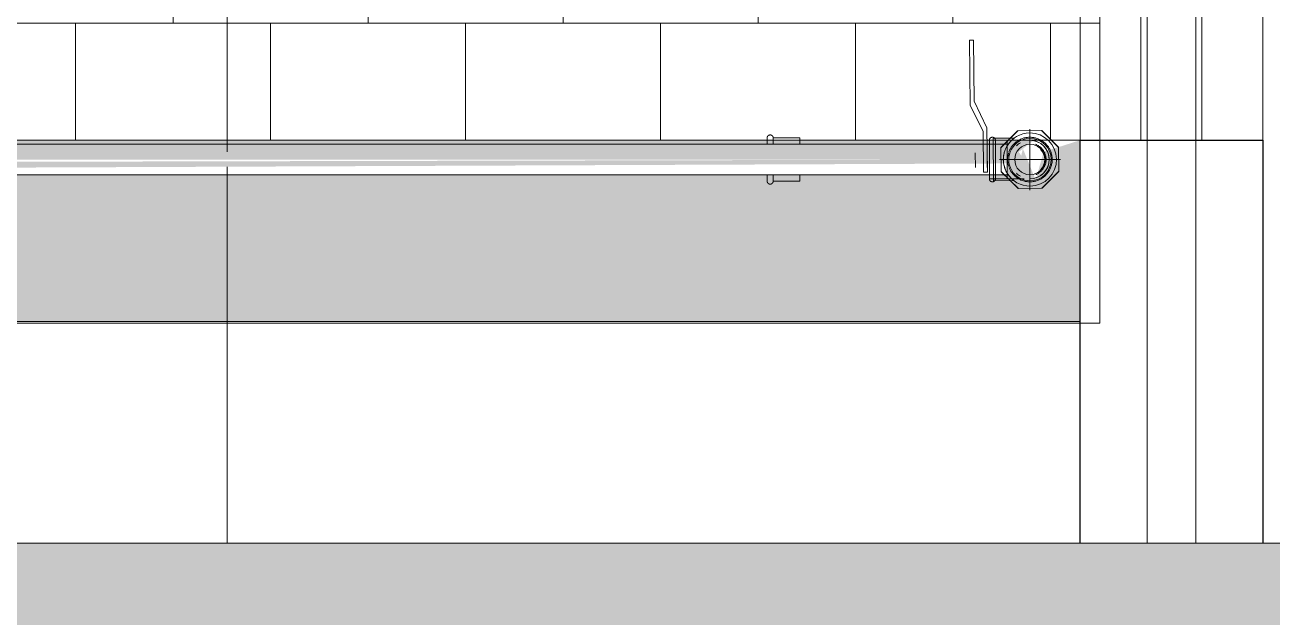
# Model space of a CAD drawing. Header units: metres. Extents: x 149 to 429, y -3 to 162.
# Drawn here: x 365.078 to 366.102, y 99.833 to 100.319 of the extents above; entities that cross this region are included whole.
import ezdxf

# ---------------------------------------------------------------- set-up
doc = ezdxf.new("R2010")
doc.units = ezdxf.units.M
doc.linetypes.add('IMPORT-Dashed _3_', pattern=[0.75, 0.5, -0.25])
doc.layers.add('1053_ARQ_BASE_MATADOURO_dwg', color=7, linetype='Continuous', lineweight=5, true_color=0x767676)
for name, color, linetype, lineweight in [('A-DETL', 7, 'Continuous', 5), ('A-DETL-GENF', 7, 'Continuous', 5), ('A-ESQ-PORTAS', 7, 'Continuous', 20), ('A-PAREDE', 7, 'Continuous', 30), ('A-VISTA01', 7, 'Continuous', 20), ('A-VISTA03', 7, 'Continuous', 9), ('A-WALL', 7, 'Continuous', 9), ('A_lay', 7, 'Continuous', 5), ('A_PROJEÇÃO', 7, 'IMPORT-Dashed _3_', 5), ('P-PIPE', 7, 'Continuous', 5), ('P-PIPE-CNTR', 7, 'Continuous', 5)]:
    doc.layers.add(name, color=color, linetype=linetype, lineweight=lineweight)

# ---------------------------------------------------------------- blocks, each defined once
blk = doc.blocks.new('AÇO_Tampão Com Rebordo - AÇO_Tampão Com Rebordo-V109-TÉRREO 1_20 - Dependente 2')
at = {"layer": 'P-PIPE'}
for p, q in [((0, 0.0177), (0.0218, 0.0177)), ((0, 0.0125), (0, 0.0177)), ((0, 0.0125), (0, 0.0177)), ((0.0218, 0.0177), (0.0218, 0.0125)), ((0.0218, 0.0177), (0.0218, 0.0125)), ((0, -0.0177), (0, -0.0125)), ((0, -0.0177), (0, -0.0125)), ((0.0218, -0.0177), (0, -0.0177)), ((0.0218, -0.0125), (0.0218, -0.0177)), ((0.0218, -0.0125), (0.0218, -0.0177))]:
    blk.add_line(p, q, dxfattribs=at)
at = {"layer": 'P-PIPE', "flags": 128}
for points in [[(0.0268, 0.0177), (0.0268, 0.0178), (0.0268, 0.0179), (0.0268, 0.018), (0.0268, 0.0181), (0.0268, 0.0182), (0.0267, 0.0183), (0.0267, 0.0184), (0.0267, 0.0185), (0.0266, 0.0186), (0.0266, 0.0187), (0.0266, 0.0188), (0.0265, 0.0189), (0.0265, 0.0189), (0.0264, 0.019), (0.0264, 0.0191), (0.0263, 0.0192), (0.0262, 0.0193), (0.0262, 0.0193), (0.0261, 0.0194), (0.026, 0.0195), (0.026, 0.0196), (0.0259, 0.0196), (0.0258, 0.0197), (0.0257, 0.0197), (0.0257, 0.0198), (0.0256, 0.0199), (0.0255, 0.0199), (0.0254, 0.02), (0.0253, 0.02), (0.0252, 0.02), (0.0251, 0.0201), (0.025, 0.0201), (0.0249, 0.0201), (0.0248, 0.0201), (0.0247, 0.0202), (0.0246, 0.0202), (0.0245, 0.0202), (0.0244, 0.0202), (0.0243, 0.0202), (0.0242, 0.0202), (0.0241, 0.0202), (0.024, 0.0202), (0.0239, 0.0202), (0.0238, 0.0202), (0.0237, 0.0201), (0.0236, 0.0201), (0.0235, 0.0201), (0.0234, 0.02), (0.0234, 0.02), (0.0233, 0.02), (0.0232, 0.0199), (0.0231, 0.0199), (0.023, 0.0198), (0.0229, 0.0198), (0.0228, 0.0197), (0.0227, 0.0197), (0.0227, 0.0196), (0.0226, 0.0195), (0.0225, 0.0195), (0.0225, 0.0194), (0.0224, 0.0193), (0.0223, 0.0192), (0.0223, 0.0192), (0.0222, 0.0191), (0.0222, 0.019), (0.0221, 0.0189), (0.0221, 0.0188), (0.022, 0.0187), (0.022, 0.0186), (0.0219, 0.0185), (0.0219, 0.0184), (0.0219, 0.0183), (0.0219, 0.0182), (0.0218, 0.0182), (0.0218, 0.0181), (0.0218, 0.018), (0.0218, 0.0179), (0.0218, 0.0178), (0.0218, 0.0177)], [(0.0218, 0.0126), (0.0218, 0.0131), (0.0218, 0.0135), (0.0218, 0.014), (0.0218, 0.0144), (0.0218, 0.0148), (0.0218, 0.0152), (0.0218, 0.0155), (0.0218, 0.0158), (0.0218, 0.0162), (0.0218, 0.0164), (0.0218, 0.0167), (0.0218, 0.0169), (0.0218, 0.0171), (0.0218, 0.0173), (0.0218, 0.0174), (0.0218, 0.0175), (0.0218, 0.0176), (0.0218, 0.0177), (0.0218, 0.0177)], [(0.0218, 0.0177), (0.0218, 0.0176), (0.0218, 0.0176), (0.0218, 0.0175), (0.0218, 0.0173), (0.0218, 0.0172), (0.0218, 0.017), (0.0218, 0.0168), (0.0218, 0.0166), (0.0218, 0.0163), (0.0218, 0.016), (0.0218, 0.0157), (0.0218, 0.0154), (0.0218, 0.015), (0.0218, 0.0146), (0.0218, 0.0142), (0.0218, 0.0138), (0.0218, 0.0133), (0.0218, 0.0128), (0.0218, 0.0123)], [(0.0268, 0.0177), (0.0268, 0.0176), (0.0268, 0.0176), (0.0268, 0.0175), (0.0268, 0.0173), (0.0268, 0.0172), (0.0268, 0.017), (0.0268, 0.0168), (0.0268, 0.0166), (0.0268, 0.0163), (0.0268, 0.016), (0.0268, 0.0157), (0.0268, 0.0154), (0.0268, 0.015), (0.0268, 0.0146), (0.0268, 0.0142), (0.0268, 0.0138), (0.0268, 0.0133), (0.0268, 0.0128), (0.0268, 0.0123)], [(0.0268, 0.0126), (0.0268, 0.0131), (0.0268, 0.0135), (0.0268, 0.014), (0.0268, 0.0144), (0.0268, 0.0148), (0.0268, 0.0152), (0.0268, 0.0155), (0.0268, 0.0158), (0.0268, 0.0162), (0.0268, 0.0164), (0.0268, 0.0167), (0.0268, 0.0169), (0.0268, 0.0171), (0.0268, 0.0173), (0.0268, 0.0174), (0.0268, 0.0175), (0.0268, 0.0176), (0.0268, 0.0177), (0.0268, 0.0177)], [(0.0218, -0.0177), (0.0218, -0.0176), (0.0218, -0.0176), (0.0218, -0.0175), (0.0218, -0.0173), (0.0218, -0.0172), (0.0218, -0.017), (0.0218, -0.0168), (0.0218, -0.0166), (0.0218, -0.0163), (0.0218, -0.016), (0.0218, -0.0157), (0.0218, -0.0154), (0.0218, -0.015), (0.0218, -0.0146), (0.0218, -0.0142), (0.0218, -0.0138), (0.0218, -0.0133), (0.0218, -0.0128), (0.0218, -0.0123)], [(0.0218, -0.0126), (0.0218, -0.0131), (0.0218, -0.0135), (0.0218, -0.014), (0.0218, -0.0144), (0.0218, -0.0148), (0.0218, -0.0152), (0.0218, -0.0155), (0.0218, -0.0158), (0.0218, -0.0162), (0.0218, -0.0164), (0.0218, -0.0167), (0.0218, -0.0169), (0.0218, -0.0171), (0.0218, -0.0173), (0.0218, -0.0174), (0.0218, -0.0175), (0.0218, -0.0176), (0.0218, -0.0177), (0.0218, -0.0177)], [(0.0218, -0.0177), (0.0218, -0.0178), (0.0218, -0.0179), (0.0218, -0.018), (0.0218, -0.0181), (0.0218, -0.0182), (0.0219, -0.0183), (0.0219, -0.0184), (0.0219, -0.0185), (0.022, -0.0186), (0.022, -0.0187), (0.022, -0.0188), (0.0221, -0.0189), (0.0221, -0.0189), (0.0222, -0.019), (0.0222, -0.0191), (0.0223, -0.0192), (0.0224, -0.0193), (0.0224, -0.0193), (0.0225, -0.0194), (0.0226, -0.0195), (0.0226, -0.0196), (0.0227, -0.0196), (0.0228, -0.0197), (0.0229, -0.0197), (0.0229, -0.0198), (0.023, -0.0199), (0.0231, -0.0199), (0.0232, -0.02), (0.0233, -0.02), (0.0234, -0.02), (0.0235, -0.0201), (0.0236, -0.0201), (0.0237, -0.0201), (0.0238, -0.0201), (0.0239, -0.0202), (0.024, -0.0202), (0.0241, -0.0202), (0.0242, -0.0202), (0.0243, -0.0202), (0.0244, -0.0202), (0.0245, -0.0202), (0.0246, -0.0202), (0.0247, -0.0202), (0.0248, -0.0202), (0.0249, -0.0201), (0.025, -0.0201), (0.0251, -0.0201), (0.0252, -0.02), (0.0252, -0.02), (0.0253, -0.02), (0.0254, -0.0199), (0.0255, -0.0199), (0.0256, -0.0198), (0.0257, -0.0198), (0.0258, -0.0197), (0.0259, -0.0197), (0.0259, -0.0196), (0.026, -0.0195), (0.0261, -0.0195), (0.0261, -0.0194), (0.0262, -0.0193), (0.0263, -0.0192), (0.0263, -0.0192), (0.0264, -0.0191), (0.0264, -0.019), (0.0265, -0.0189), (0.0265, -0.0188), (0.0266, -0.0187), (0.0266, -0.0186), (0.0267, -0.0185), (0.0267, -0.0184), (0.0267, -0.0183), (0.0267, -0.0182), (0.0268, -0.0182), (0.0268, -0.0181), (0.0268, -0.018), (0.0268, -0.0179), (0.0268, -0.0178), (0.0268, -0.0177)], [(0.0268, -0.0177), (0.0268, -0.0176), (0.0268, -0.0176), (0.0268, -0.0175), (0.0268, -0.0173), (0.0268, -0.0172), (0.0268, -0.017), (0.0268, -0.0168), (0.0268, -0.0166), (0.0268, -0.0163), (0.0268, -0.016), (0.0268, -0.0157), (0.0268, -0.0154), (0.0268, -0.015), (0.0268, -0.0146), (0.0268, -0.0142), (0.0268, -0.0138), (0.0268, -0.0133), (0.0268, -0.0128), (0.0268, -0.0123)], [(0.0268, -0.0126), (0.0268, -0.0131), (0.0268, -0.0135), (0.0268, -0.014), (0.0268, -0.0144), (0.0268, -0.0148), (0.0268, -0.0152), (0.0268, -0.0155), (0.0268, -0.0158), (0.0268, -0.0162), (0.0268, -0.0164), (0.0268, -0.0167), (0.0268, -0.0169), (0.0268, -0.0171), (0.0268, -0.0173), (0.0268, -0.0174), (0.0268, -0.0175), (0.0268, -0.0176), (0.0268, -0.0177), (0.0268, -0.0177)]]:
    blk.add_lwpolyline(points, dxfattribs=at)
blk = doc.blocks.new('AÇO_Cotovelo 90 45 - AÇO_Cotovelo 90 45-V113-TÉRREO 1_20 - Dependente 2')
at = {"layer": 'P-PIPE'}
for p, q in [((159.4795, 100.2242), (159.465, 100.2242)), ((159.465, 100.2242), (159.465, 100.2084)), ((159.4795, 100.2084), (159.4795, 100.2242)), ((159.4795, 100.2242), (159.4795, 100.2084)), ((159.465, 100.2084), (159.465, 100.1926)), ((159.4795, 100.1926), (159.4795, 100.2084)), ((159.4795, 100.2084), (159.4795, 100.1926)), ((159.465, 100.1926), (159.4795, 100.1926))]:
    blk.add_line(p, q, dxfattribs=at)
at = {"layer": 'P-PIPE', "flags": 128}
for points in [[(159.465, 100.2242), (159.465, 100.2243), (159.465, 100.2244), (159.465, 100.2245), (159.465, 100.2246), (159.465, 100.2247), (159.465, 100.2248), (159.465, 100.2249), (159.4651, 100.225), (159.4651, 100.2251), (159.4651, 100.2252), (159.4652, 100.2253), (159.4652, 100.2254), (159.4653, 100.2255), (159.4653, 100.2255), (159.4654, 100.2256), (159.4654, 100.2257), (159.4655, 100.2258), (159.4656, 100.2259), (159.4656, 100.2259), (159.4657, 100.226), (159.4658, 100.2261), (159.4659, 100.2261), (159.4659, 100.2262), (159.466, 100.2263), (159.4661, 100.2263), (159.4662, 100.2264), (159.4663, 100.2264), (159.4664, 100.2265), (159.4665, 100.2265), (159.4665, 100.2266), (159.4666, 100.2266), (159.4667, 100.2266), (159.4668, 100.2266), (159.4669, 100.2267), (159.467, 100.2267), (159.4671, 100.2267), (159.4672, 100.2267), (159.4673, 100.2267), (159.4674, 100.2267), (159.4675, 100.2267)], [(159.465, 100.2206), (159.465, 100.221), (159.465, 100.2214), (159.465, 100.2217), (159.465, 100.222), (159.465, 100.2224), (159.465, 100.2226), (159.465, 100.2229), (159.465, 100.2231), (159.465, 100.2234), (159.465, 100.2236), (159.465, 100.2237), (159.465, 100.2239), (159.465, 100.224), (159.465, 100.2241), (159.465, 100.2242), (159.465, 100.2242)], [(159.465, 100.2242), (159.465, 100.2242), (159.465, 100.2241), (159.465, 100.224), (159.465, 100.2239), (159.465, 100.2238), (159.465, 100.2236), (159.465, 100.2234), (159.465, 100.2232), (159.465, 100.223), (159.465, 100.2227), (159.465, 100.2224), (159.465, 100.2221), (159.465, 100.2218), (159.465, 100.2215), (159.465, 100.2211), (159.465, 100.2207), (159.465, 100.2203), (159.465, 100.2199), (159.465, 100.2194), (159.465, 100.219), (159.465, 100.2185), (159.465, 100.218), (159.465, 100.2175), (159.465, 100.217), (159.465, 100.2164), (159.465, 100.2159), (159.465, 100.2153), (159.465, 100.2147), (159.465, 100.2141), (159.465, 100.2136), (159.465, 100.213), (159.465, 100.2123), (159.465, 100.2117), (159.465, 100.2111), (159.465, 100.2105), (159.465, 100.2099), (159.465, 100.2092), (159.465, 100.2086), (159.465, 100.2084)], [(159.4675, 100.2267), (159.4676, 100.2267), (159.4676, 100.2267), (159.4677, 100.2267), (159.4678, 100.2267), (159.4679, 100.2267), (159.468, 100.2267), (159.4681, 100.2266), (159.4682, 100.2266), (159.4683, 100.2266), (159.4684, 100.2265), (159.4685, 100.2265), (159.4686, 100.2264), (159.4687, 100.2264), (159.4688, 100.2263), (159.4689, 100.2263), (159.4689, 100.2262), (159.469, 100.2262), (159.4691, 100.2261), (159.4692, 100.226), (159.4692, 100.226), (159.4693, 100.2259), (159.4694, 100.2258), (159.4694, 100.2257), (159.4695, 100.2257), (159.4696, 100.2256), (159.4696, 100.2255), (159.4697, 100.2254), (159.4697, 100.2253), (159.4697, 100.2252), (159.4698, 100.2251), (159.4698, 100.225), (159.4698, 100.2249), (159.4699, 100.2248), (159.4699, 100.2247), (159.4699, 100.2246), (159.4699, 100.2245), (159.4699, 100.2244), (159.4699, 100.2243), (159.47, 100.2242), (159.47, 100.2242)], [(159.47, 100.2084), (159.47, 100.2091), (159.47, 100.2097), (159.47, 100.2103), (159.47, 100.2109), (159.47, 100.2116), (159.47, 100.2122), (159.47, 100.2128), (159.47, 100.2134), (159.47, 100.214), (159.47, 100.2146), (159.47, 100.2152), (159.47, 100.2157), (159.47, 100.2163), (159.47, 100.2168), (159.47, 100.2173), (159.47, 100.2179), (159.47, 100.2184), (159.47, 100.2188), (159.47, 100.2193), (159.47, 100.2198), (159.47, 100.2202), (159.47, 100.2206), (159.47, 100.221), (159.47, 100.2214), (159.47, 100.2217), (159.47, 100.222), (159.47, 100.2224), (159.47, 100.2226), (159.47, 100.2229), (159.47, 100.2231), (159.47, 100.2234), (159.47, 100.2236), (159.47, 100.2237), (159.47, 100.2239), (159.47, 100.224), (159.47, 100.2241), (159.47, 100.2242), (159.47, 100.2242)], [(159.47, 100.2242), (159.47, 100.2242), (159.47, 100.2241), (159.47, 100.224), (159.47, 100.2239), (159.47, 100.2238), (159.47, 100.2236), (159.47, 100.2234), (159.47, 100.2232), (159.47, 100.223), (159.47, 100.2227), (159.47, 100.2224), (159.47, 100.2221), (159.47, 100.2218), (159.47, 100.2215), (159.47, 100.2211), (159.47, 100.2207)], [(159.4795, 100.2242), (159.4802, 100.2242), (159.481, 100.2242), (159.4817, 100.2242), (159.4824, 100.2242), (159.4832, 100.2242), (159.4839, 100.2242), (159.4846, 100.2242), (159.4854, 100.2242), (159.4861, 100.2242), (159.4868, 100.2242), (159.4875, 100.2242), (159.4881, 100.2242), (159.4888, 100.2242), (159.4894, 100.2242), (159.4901, 100.2242), (159.4907, 100.2242), (159.4913, 100.2242), (159.4918, 100.2242), (159.4924, 100.2242), (159.4929, 100.2242), (159.4934, 100.2242)], [(159.5166, 100.2084), (159.5165, 100.2092), (159.5165, 100.2099), (159.5164, 100.2106), (159.5163, 100.2113), (159.5162, 100.2121), (159.516, 100.2128), (159.5158, 100.2135), (159.5156, 100.2142), (159.5154, 100.2149), (159.5151, 100.2155), (159.5148, 100.2162), (159.5145, 100.2169), (159.5141, 100.2175), (159.5138, 100.2181), (159.5134, 100.2188), (159.5129, 100.2194), (159.5125, 100.2199), (159.512, 100.2205), (159.5115, 100.221), (159.511, 100.2215), (159.5105, 100.222), (159.5099, 100.2225), (159.5093, 100.223), (159.5087, 100.2234), (159.5081, 100.2238), (159.5075, 100.2242), (159.5069, 100.2246), (159.5062, 100.2249), (159.5056, 100.2252), (159.5049, 100.2255), (159.5042, 100.2257), (159.5035, 100.226), (159.5028, 100.2261), (159.5021, 100.2263), (159.5014, 100.2265), (159.5006, 100.2266), (159.4999, 100.2266), (159.4992, 100.2267), (159.4984, 100.2267), (159.4977, 100.2267), (159.497, 100.2267), (159.4963, 100.2266), (159.4955, 100.2265), (159.4948, 100.2264), (159.4941, 100.2262), (159.4934, 100.2261), (159.4927, 100.2259), (159.492, 100.2256), (159.4913, 100.2254), (159.4906, 100.2251), (159.49, 100.2247), (159.4893, 100.2244), (159.4887, 100.224), (159.4881, 100.2236), (159.4875, 100.2232), (159.4869, 100.2228), (159.4863, 100.2223), (159.4858, 100.2218), (159.4853, 100.2213), (159.4848, 100.2208), (159.4843, 100.2202), (159.4838, 100.2197), (159.4834, 100.2191), (159.483, 100.2185), (159.4826, 100.2179), (159.4822, 100.2172), (159.4819, 100.2166), (159.4816, 100.2159), (159.4813, 100.2152), (159.481, 100.2146)], [(159.5028, 100.2209), (159.5033, 100.2207), (159.5038, 100.2205), (159.5043, 100.2203), (159.5047, 100.22), (159.5052, 100.2198), (159.5056, 100.2195), (159.5061, 100.2192), (159.5065, 100.2189), (159.5069, 100.2185), (159.5073, 100.2182), (159.5077, 100.2178), (159.5081, 100.2174), (159.5084, 100.217), (159.5087, 100.2166), (159.5091, 100.2162), (159.5094, 100.2157), (159.5096, 100.2153), (159.5099, 100.2148), (159.5102, 100.2143), (159.5104, 100.2139), (159.5106, 100.2134), (159.5108, 100.2129), (159.5109, 100.2124), (159.5111, 100.2119), (159.5112, 100.2113), (159.5113, 100.2108), (159.5114, 100.2103), (159.5115, 100.2098), (159.5115, 100.2092), (159.5115, 100.2087), (159.5116, 100.2084)], [(159.5032, 100.2234), (159.5038, 100.2232), (159.5044, 100.223), (159.505, 100.2227), (159.5055, 100.2224), (159.5061, 100.2221), (159.5066, 100.2218), (159.5072, 100.2215), (159.5077, 100.2211), (159.5082, 100.2207), (159.5087, 100.2203), (159.5091, 100.2199), (159.5096, 100.2194), (159.51, 100.219), (159.5104, 100.2185), (159.5108, 100.218), (159.5112, 100.2175), (159.5115, 100.217), (159.5119, 100.2164), (159.5122, 100.2159), (159.5125, 100.2153), (159.5127, 100.2147), (159.513, 100.2141), (159.5132, 100.2136), (159.5134, 100.213), (159.5136, 100.2123), (159.5137, 100.2117), (159.5138, 100.2111), (159.5139, 100.2105), (159.514, 100.2099), (159.514, 100.2092), (159.514, 100.2086), (159.514, 100.2084)], [(159.4808, 100.2139), (159.4806, 100.2132), (159.4804, 100.2124), (159.4803, 100.2117), (159.4801, 100.211), (159.48, 100.2103), (159.48, 100.2095), (159.48, 100.2088), (159.48, 100.2084)], [(159.465, 100.2084), (159.465, 100.2078), (159.465, 100.2072), (159.465, 100.2065), (159.465, 100.2059), (159.465, 100.2053), (159.465, 100.2047), (159.465, 100.2041), (159.465, 100.2035), (159.465, 100.2029), (159.465, 100.2023), (159.465, 100.2017), (159.465, 100.2011), (159.465, 100.2006), (159.465, 100.2), (159.465, 100.1995), (159.465, 100.199), (159.465, 100.1985), (159.465, 100.198), (159.465, 100.1975), (159.465, 100.1971), (159.465, 100.1967), (159.465, 100.1962), (159.465, 100.1959), (159.465, 100.1955), (159.465, 100.1951), (159.465, 100.1948), (159.465, 100.1945), (159.465, 100.1942), (159.465, 100.1939), (159.465, 100.1937), (159.465, 100.1935), (159.465, 100.1933), (159.465, 100.1931), (159.465, 100.193), (159.465, 100.1929), (159.465, 100.1928), (159.465, 100.1927), (159.465, 100.1926)], [(159.47, 100.1926), (159.47, 100.1927), (159.47, 100.1927), (159.47, 100.1928), (159.47, 100.1929), (159.47, 100.1931), (159.47, 100.1932), (159.47, 100.1934), (159.47, 100.1936), (159.47, 100.1939), (159.47, 100.1941), (159.47, 100.1944), (159.47, 100.1947), (159.47, 100.195), (159.47, 100.1954), (159.47, 100.1957), (159.47, 100.1961), (159.47, 100.1965), (159.47, 100.197), (159.47, 100.1974), (159.47, 100.1979), (159.47, 100.1984), (159.47, 100.1988), (159.47, 100.1994), (159.47, 100.1999), (159.47, 100.2004), (159.47, 100.201), (159.47, 100.2015), (159.47, 100.2021), (159.47, 100.2027), (159.47, 100.2033), (159.47, 100.2039), (159.47, 100.2045), (159.47, 100.2051), (159.47, 100.2057), (159.47, 100.2064), (159.47, 100.207), (159.47, 100.2076), (159.47, 100.2083), (159.47, 100.2084)], [(159.48, 100.2084), (159.48, 100.2077), (159.48, 100.207), (159.4801, 100.2062), (159.4802, 100.2055), (159.4803, 100.2048), (159.4805, 100.2041), (159.4807, 100.2034), (159.4809, 100.2027)], [(159.4811, 100.202), (159.4814, 100.2013), (159.4817, 100.2006), (159.482, 100.2), (159.4824, 100.1993), (159.4827, 100.1987), (159.4831, 100.1981), (159.4836, 100.1975), (159.484, 100.1969), (159.4845, 100.1964), (159.485, 100.1958), (159.4855, 100.1953), (159.486, 100.1948), (159.4866, 100.1943), (159.4872, 100.1939), (159.4878, 100.1934), (159.4884, 100.193), (159.489, 100.1926), (159.4896, 100.1923), (159.4903, 100.192), (159.4909, 100.1916), (159.4916, 100.1914), (159.4923, 100.1911), (159.493, 100.1909), (159.4937, 100.1907), (159.4944, 100.1905), (159.4951, 100.1904), (159.4959, 100.1903), (159.4966, 100.1902), (159.4973, 100.1901), (159.4981, 100.1901), (159.4988, 100.1901), (159.4995, 100.1902), (159.5002, 100.1902), (159.501, 100.1903), (159.5017, 100.1904), (159.5024, 100.1906), (159.5031, 100.1908), (159.5038, 100.191), (159.5045, 100.1912), (159.5052, 100.1915), (159.5059, 100.1918), (159.5065, 100.1921), (159.5072, 100.1924), (159.5078, 100.1928), (159.5084, 100.1932), (159.509, 100.1936), (159.5096, 100.1941), (159.5102, 100.1945), (159.5107, 100.195), (159.5112, 100.1955), (159.5117, 100.1961), (159.5122, 100.1966), (159.5127, 100.1972), (159.5131, 100.1978), (159.5135, 100.1984), (159.5139, 100.199), (159.5143, 100.1996), (159.5146, 100.2003), (159.5149, 100.2009), (159.5152, 100.2016), (159.5155, 100.2023), (159.5157, 100.203), (159.5159, 100.2037), (159.5161, 100.2044), (159.5162, 100.2051), (159.5164, 100.2058), (159.5165, 100.2066), (159.5165, 100.2073), (159.5165, 100.208), (159.5166, 100.2084)], [(159.514, 100.2084), (159.514, 100.2078), (159.514, 100.2072), (159.5139, 100.2065), (159.5138, 100.2059), (159.5137, 100.2053), (159.5136, 100.2047), (159.5134, 100.2041), (159.5132, 100.2035), (159.513, 100.2029), (159.5128, 100.2023), (159.5125, 100.2017), (159.5123, 100.2011), (159.512, 100.2006), (159.5116, 100.2), (159.5113, 100.1995), (159.5109, 100.199), (159.5105, 100.1985), (159.5101, 100.198), (159.5097, 100.1975), (159.5093, 100.1971), (159.5088, 100.1967), (159.5083, 100.1962), (159.5078, 100.1959), (159.5073, 100.1955), (159.5068, 100.1951), (159.5062, 100.1948), (159.5057, 100.1945), (159.5051, 100.1942), (159.5046, 100.1939), (159.504, 100.1937), (159.5034, 100.1935), (159.5028, 100.1933)], [(159.5116, 100.2084), (159.5115, 100.2079), (159.5115, 100.2074), (159.5115, 100.2068), (159.5114, 100.2063), (159.5113, 100.2058), (159.5112, 100.2053), (159.511, 100.2047), (159.5109, 100.2042), (159.5107, 100.2037), (159.5105, 100.2032), (159.5103, 100.2028), (159.51, 100.2023), (159.5098, 100.2018), (159.5095, 100.2014), (159.5092, 100.2009), (159.5089, 100.2005), (159.5086, 100.2001), (159.5082, 100.1997), (159.5079, 100.1993), (159.5075, 100.1989), (159.5071, 100.1985), (159.5067, 100.1982), (159.5063, 100.1978), (159.5059, 100.1975), (159.5054, 100.1972), (159.505, 100.197), (159.5045, 100.1967), (159.504, 100.1965), (159.5036, 100.1962), (159.5031, 100.196)], [(159.465, 100.1926), (159.465, 100.1927), (159.465, 100.1927), (159.465, 100.1928), (159.465, 100.1929), (159.465, 100.1931), (159.465, 100.1932), (159.465, 100.1934), (159.465, 100.1936), (159.465, 100.1939), (159.465, 100.1941), (159.465, 100.1944), (159.465, 100.1947), (159.465, 100.195), (159.465, 100.1954), (159.465, 100.1957), (159.465, 100.1961)], [(159.4675, 100.1901), (159.4674, 100.1901), (159.4673, 100.1901), (159.4672, 100.1901), (159.4671, 100.1902), (159.467, 100.1902), (159.4669, 100.1902), (159.4668, 100.1902), (159.4667, 100.1902), (159.4666, 100.1903), (159.4665, 100.1903), (159.4664, 100.1904), (159.4663, 100.1904), (159.4662, 100.1905), (159.4661, 100.1905), (159.466, 100.1906), (159.466, 100.1906), (159.4659, 100.1907), (159.4658, 100.1907), (159.4657, 100.1908), (159.4657, 100.1909), (159.4656, 100.191), (159.4655, 100.191), (159.4655, 100.1911), (159.4654, 100.1912), (159.4653, 100.1913), (159.4653, 100.1914), (159.4652, 100.1914), (159.4652, 100.1915), (159.4652, 100.1916), (159.4651, 100.1917), (159.4651, 100.1918), (159.4651, 100.1919), (159.465, 100.192), (159.465, 100.1921), (159.465, 100.1922), (159.465, 100.1923), (159.465, 100.1924), (159.465, 100.1925), (159.465, 100.1926), (159.465, 100.1926)], [(159.47, 100.1926), (159.4699, 100.1925), (159.4699, 100.1924), (159.4699, 100.1923), (159.4699, 100.1922), (159.4699, 100.1921), (159.4699, 100.192), (159.4699, 100.1919), (159.4698, 100.1918), (159.4698, 100.1917), (159.4698, 100.1916), (159.4697, 100.1916), (159.4697, 100.1915), (159.4696, 100.1914), (159.4696, 100.1913), (159.4695, 100.1912), (159.4695, 100.1911), (159.4694, 100.191), (159.4693, 100.191), (159.4693, 100.1909), (159.4692, 100.1908), (159.4691, 100.1908), (159.469, 100.1907), (159.469, 100.1906), (159.4689, 100.1906), (159.4688, 100.1905), (159.4687, 100.1905), (159.4686, 100.1904), (159.4685, 100.1904), (159.4684, 100.1903), (159.4684, 100.1903), (159.4683, 100.1903), (159.4682, 100.1902), (159.4681, 100.1902), (159.468, 100.1902), (159.4679, 100.1902), (159.4678, 100.1901), (159.4677, 100.1901), (159.4676, 100.1901), (159.4675, 100.1901), (159.4675, 100.1901)], [(159.47, 100.1962), (159.47, 100.1959), (159.47, 100.1955), (159.47, 100.1951), (159.47, 100.1948), (159.47, 100.1945), (159.47, 100.1942), (159.47, 100.1939), (159.47, 100.1937), (159.47, 100.1935), (159.47, 100.1933), (159.47, 100.1931), (159.47, 100.193), (159.47, 100.1929), (159.47, 100.1928), (159.47, 100.1927), (159.47, 100.1926)], [(159.4936, 100.1926), (159.4931, 100.1926), (159.4925, 100.1926), (159.492, 100.1926), (159.4914, 100.1926), (159.4908, 100.1926), (159.4902, 100.1926), (159.4896, 100.1926), (159.489, 100.1926), (159.4883, 100.1926), (159.4876, 100.1926), (159.487, 100.1926), (159.4863, 100.1926), (159.4856, 100.1926), (159.4848, 100.1926), (159.4841, 100.1926), (159.4834, 100.1926), (159.4826, 100.1926), (159.4819, 100.1926), (159.4812, 100.1926), (159.4804, 100.1926), (159.4797, 100.1926), (159.4795, 100.1926)]]:
    blk.add_lwpolyline(points, dxfattribs=at)
at = {"layer": 'P-PIPE'}
for radius, start, end in [(0.0158, 120, 135), (0.0158, 0, 90), (0.0158, 0, 90), (0.0158, 0, 75), (0.0121, 0, 45), (0.0121, 0, 45), (0.0158, 270, 0), (0.0158, 270, 0), (0.0158, 285, 0), (0.0121, 315, 0), (0.0121, 315, 0), (0.0158, 225, 240)]:
    blk.add_arc((159.4983, 100.2084), radius, start, end, dxfattribs=at)
blk = doc.blocks.new('Valvula esfera BSP - Válvula Esfera BSP - TupyValve - Válvula Esfera BSP TupyValves PN25 Standard-3972515-TÉRREO 1_20 - Dependente 2')
at = {"layer": 'P-PIPE', "true_color": 0x7f7f7f}
blk.add_hatch(color=8, dxfattribs=at).paths.add_polyline_path([(159.503, 100.1916), (159.4925, 100.2173), (159.4889, 100.2022), (159.4972, 100.1959)])
at = {"layer": 'P-PIPE'}
for p, q in [((159.4493, 100.2528), (159.4487, 100.3064)), ((159.4487, 100.3064), (159.4519, 100.3064)), ((159.4519, 100.3064), (159.4487, 100.3064)), ((159.4487, 100.3064), (159.4493, 100.2528)), ((159.4519, 100.3064), (159.4524, 100.2562)), ((159.4524, 100.2562), (159.4519, 100.3064)), ((159.4599, 100.2317), (159.4493, 100.2528)), ((159.4493, 100.2528), (159.4599, 100.2317)), ((159.4524, 100.2562), (159.463, 100.2343)), ((159.463, 100.2343), (159.4524, 100.2562)), ((159.4603, 100.198), (159.4599, 100.2317)), ((159.4599, 100.2317), (159.4603, 100.198)), ((159.463, 100.2343), (159.4634, 100.198)), ((159.4634, 100.198), (159.463, 100.2343)), ((159.4884, 100.232), (159.4744, 100.2182)), ((159.4744, 100.2182), (159.4884, 100.232)), ((159.4881, 100.232), (159.4744, 100.2179)), ((159.4744, 100.2179), (159.4881, 100.232)), ((159.5077, 100.2322), (159.4881, 100.232)), ((159.4881, 100.232), (159.5077, 100.2322)), ((159.508, 100.2322), (159.4884, 100.232)), ((159.4884, 100.232), (159.508, 100.2322)), ((159.5218, 100.2186), (159.5077, 100.2322)), ((159.5077, 100.2322), (159.5218, 100.2186)), ((159.5218, 100.2183), (159.508, 100.2322)), ((159.508, 100.2322), (159.5218, 100.2183)), ((159.4854, 100.226), (159.4681, 100.2258)), ((159.4681, 100.2258), (159.4684, 100.191)), ((159.4681, 100.2258), (159.4684, 100.191)), ((159.4534, 100.2139), (159.4535, 100.2019)), ((159.4534, 100.2139), (159.4535, 100.2019)), ((159.4601, 100.214), (159.4602, 100.202)), ((159.4601, 100.214), (159.4602, 100.202)), ((159.4633, 100.202), (159.4632, 100.214)), ((159.4633, 100.202), (159.4632, 100.214)), ((159.4683, 100.2021), (159.4682, 100.2141)), ((159.4683, 100.2021), (159.4682, 100.2141)), ((159.4744, 100.2182), (159.4747, 100.1986)), ((159.4747, 100.1986), (159.4744, 100.2182)), ((159.4744, 100.2179), (159.4747, 100.1983)), ((159.4747, 100.1983), (159.4744, 100.2179)), ((159.5221, 100.199), (159.5218, 100.2186)), ((159.5218, 100.2186), (159.5221, 100.199)), ((159.5221, 100.1987), (159.5218, 100.2183)), ((159.5218, 100.2183), (159.5221, 100.1987)), ((159.4634, 100.198), (159.4603, 100.198)), ((159.4603, 100.198), (159.4634, 100.198)), ((159.4684, 100.191), (159.4849, 100.1912)), ((159.4747, 100.1986), (159.4885, 100.1846)), ((159.4885, 100.1846), (159.4747, 100.1986)), ((159.4747, 100.1983), (159.4888, 100.1846)), ((159.4888, 100.1846), (159.4747, 100.1983)), ((159.5081, 100.1848), (159.5221, 100.1987)), ((159.5221, 100.1987), (159.5081, 100.1848)), ((159.5084, 100.1848), (159.5221, 100.199)), ((159.5221, 100.199), (159.5084, 100.1848)), ((159.4885, 100.1846), (159.5081, 100.1848)), ((159.5081, 100.1848), (159.4885, 100.1846)), ((159.4888, 100.1846), (159.5084, 100.1848)), ((159.5084, 100.1848), (159.4888, 100.1846))]:
    blk.add_line(p, q, dxfattribs=at)
for radius, start, end in [(0.0218, 90.612, 270.612), (0.0218, 90.612, 270.612), (0.0218, 270.612, 90.612), (0.0218, 270.612, 90.612), (0.0174, 90.612, 270.612), (0.0174, 90.612, 270.612), (0.0174, 90.612, 150.612), (0.0174, 90.612, 150.612), (0.0174, 270.612, 90.612), (0.0174, 270.612, 90.612), (0.0174, 270.612, 90.612), (0.0174, 270.612, 90.612), (0.0174, 210.612, 270.612), (0.0174, 210.612, 270.612)]:
    blk.add_arc((159.4983, 100.2084), radius, start, end, dxfattribs=at)
for points, knots in [([(159.4849, 100.1912), (159.4848, 100.1913), (159.4846, 100.1915), (159.484, 100.1919), (159.4836, 100.1923), (159.483, 100.1929), (159.4823, 100.1935), (159.4816, 100.1944), (159.4809, 100.1952), (159.4802, 100.1962), (159.4793, 100.1976), (159.4784, 100.1992), (159.4777, 100.201), (159.4773, 100.2024), (159.4769, 100.2039), (159.4765, 100.206), (159.4764, 100.2081), (159.4765, 100.2103), (159.4768, 100.2124), (159.4772, 100.2144), (159.4779, 100.2163), (159.4787, 100.2181), (159.4795, 100.2196), (159.4805, 100.2211), (159.4812, 100.222), (159.4819, 100.2229), (159.4827, 100.2237), (159.4834, 100.2244), (159.4839, 100.2248), (159.4843, 100.2251), (159.4846, 100.2254), (159.4851, 100.2258), (159.4853, 100.226), (159.4854, 100.226)], [0, 0, 0, 0, 0.055556, 0.083333, 0.111111, 0.138889, 0.166667, 0.194444, 0.222222, 0.25, 0.277778, 0.333333, 0.361111, 0.388889, 0.416667, 0.444444, 0.5, 0.527778, 0.555556, 0.611111, 0.638889, 0.666667, 0.722222, 0.75, 0.777778, 0.805556, 0.833333, 0.861111, 0.888889, 0.902778, 0.916667, 0.944444, 1, 1, 1, 1]), ([(159.4854, 100.226), (159.4853, 100.226), (159.4851, 100.2258), (159.4846, 100.2254), (159.4843, 100.2251), (159.4839, 100.2248), (159.4834, 100.2244), (159.4827, 100.2237), (159.4819, 100.2229), (159.4812, 100.222), (159.4805, 100.2211), (159.4795, 100.2196), (159.4787, 100.2181), (159.4779, 100.2163), (159.4774, 100.2149), (159.477, 100.2134), (159.4766, 100.2114), (159.4764, 100.2092), (159.4765, 100.207), (159.4767, 100.205), (159.4771, 100.2029), (159.4777, 100.201), (159.4784, 100.1992), (159.4793, 100.1976), (159.4802, 100.1962), (159.4809, 100.1952), (159.4816, 100.1944), (159.4823, 100.1935), (159.483, 100.1929), (159.4836, 100.1923), (159.484, 100.1919), (159.4846, 100.1915), (159.4848, 100.1913), (159.4849, 100.1912)], [0, 0, 0, 0, 0.055556, 0.083333, 0.097222, 0.111111, 0.138889, 0.166667, 0.194444, 0.222222, 0.25, 0.277778, 0.333333, 0.361111, 0.388889, 0.416667, 0.444444, 0.5, 0.527778, 0.555556, 0.611111, 0.638889, 0.666667, 0.722222, 0.75, 0.777778, 0.805556, 0.833333, 0.861111, 0.888889, 0.916667, 0.944444, 1, 1, 1, 1])]:
    blk.add_open_spline(points, degree=3, knots=knots, dxfattribs=at)
blk = doc.blocks.new('1053_ARQ_BASE_MATADOURO_dwg_arq geral tgov-4039641-TÉRREO 1_20 - Dependente 2')
at = {"layer": 'A_lay', "true_color": 0xaaaaaa}
h = blk.add_hatch(dxfattribs=at)
h.set_pattern_fill('FP_5', color=253, style=0, pattern_type=2)
h.set_pattern_definition([(0, (0, 0), (0, 0.16), []), (90, (0, 0), (-0.08, 0.16), [0.16, -0.16])])
h.paths.add_polyline_path([(19.911, 17.0382), (29.3459, 17.0382), (29.3459, 17.5382), (19.6727, 17.5308), (19.6727, 17.0382)])
at = {"color": 253, "lineweight": 5, "true_color": 0xaaaaaa}
blk.add_line((29.3459, 17.5339), (29.3459, 17.0382), dxfattribs=at)
at = {"layer": 'A-ESQ-PORTAS', "color": 253, "true_color": 0xaaaaaa}
for p, q in [((29.3796, 17.0382), (29.3796, 17.5382)), ((29.4296, 17.0382), (29.4296, 17.5382))]:
    blk.add_line(p, q, dxfattribs=at)
at = {"layer": 'A-PAREDE', "color": 253, "true_color": 0xaaaaaa, "flags": 128}
blk.add_lwpolyline([(29.3296, 16.7079), (29.3296, 17.0382), (29.4796, 17.0382), (29.4796, 16.7079)], dxfattribs=at)
at = {"layer": 'A-VISTA01', "color": 253, "true_color": 0xaaaaaa, "flags": 128}
for points in [[(29.3459, 17.0382), (19.3001, 17.0382), (17.8845, 16.7079)], [(18.5446, 16.7079), (19.3173, 16.8882), (29.3459, 16.8882), (29.3459, 17.0382)]]:
    blk.add_lwpolyline(points, dxfattribs=at)
at = {"layer": 'A-VISTA03', "color": 253, "true_color": 0xaaaaaa}
for p, q in [((29.3296, 17.5382), (29.3296, 17.0382)), ((29.4796, 17.5382), (29.4796, 17.0382))]:
    blk.add_line(p, q, dxfattribs=at)
at = {"layer": 'A_PROJEÇÃO', "color": 253, "true_color": 0xaaaaaa}
for p, q in [((28.6296, 17.0286), (28.6296, 17.5496)), ((28.6296, 16.7079), (28.6296, 17.0165))]:
    blk.add_line(p, q, dxfattribs=at)
at = {"layer": 'A_PROJEÇÃO', "color": 253, "true_color": 0xaaaaaa, "flags": 128}
for points in [[(29.3846, 16.7079), (29.3846, 21.3082), (29.3846, 25.0382)], [(29.4246, 16.7079), (29.4246, 21.3082), (29.4246, 25.0382)]]:
    blk.add_lwpolyline(points, dxfattribs=at)
blk = doc.blocks.new('1053_ARQ_BASE_MATADOURO_dwg-3625622-TÉRREO 1_20 - Dependente 2')
blk.add_blockref('1053_ARQ_BASE_MATADOURO_dwg_arq geral tgov-4039641-TÉRREO 1_20 - Dependente 2', (130.2098, 83.186))

msp = doc.modelspace()

# ---------------------------------------------------------------- hatches: boundary and pattern name
at = {"layer": 'A-DETL-GENF', "true_color": 0xffff00}
h = msp.add_hatch(color=2, dxfattribs=at)
h.paths.add_polyline_path([(365.8845, 99.7704), (366.9273, 99.7791), (366.9273, 110.2375), (345.3444, 110.2375), (345.3444, 99.7704), (365.7098, 99.7704)])
h.paths.add_polyline_path([(348.6358, 99.8939), (345.729, 99.8939), (345.729, 109.9402), (366.7201, 109.9402), (366.7201, 99.8939), (349.5005, 99.8939)])
at = {"layer": 'A-WALL', "true_color": 0xffd4aa, "transparency": 33554483}
h = msp.add_hatch(color=41, dxfattribs=at)
h.paths.add_polyline_path([(355.938, 100.0757), (365.9444, 100.0757), (365.9444, 100.2242), (365.9145, 100.2147), (365.908, 100.1916), (365.8942, 100.2147), (365.9064, 100.2242), (355.9149, 100.2242), (355.9322, 100.0757)])
h.paths.add_polyline_path([(361.0681, 100.1959), (358.5206, 100.2052), (358.5206, 100.2209), (361.0681, 100.2117), (361.0681, 100.1964)])
h.paths.add_polyline_path([(364.8284, 100.1959), (361.1064, 100.2052), (361.1071, 100.2209), (365.8845, 100.2117), (365.8845, 100.1959), (365.467, 100.1959)])
h.paths.add_polyline_path([(356.4654, 100.1959), (356.4654, 100.2209), (358.4546, 100.2117), (358.4546, 100.1959), (356.5258, 100.1959)])
at = {"layer": 'P-PIPE', "true_color": 0xc0c0c0}
for points in [[(365.8845, 100.2084), (365.8845, 100.2209), (361.1064, 100.2117), (361.1064, 100.2084), (365.467, 100.2084)], [(363.6546, 100.1959), (365.8845, 100.2052), (365.8845, 100.2084), (361.1064, 100.1976), (361.1071, 100.1959), (363.551, 100.1959)]]:
    msp.add_hatch(color=9, dxfattribs=at).paths.add_polyline_path(points)

# ---------------------------------------------------------------- linework, layer by layer
at = {"layer": 'A-DETL'}
msp.add_line((366.7201, 99.8939), (345.729, 99.8939), dxfattribs=at)
at = {"layer": 'A-WALL', "color": 253, "true_color": 0xaaaaaa}
for p, q in [((365.9444, 100.2242), (355.9149, 100.2242)), ((355.932, 100.0757), (365.9444, 100.0757)), ((355.9322, 100.0742), (365.9444, 100.0742))]:
    msp.add_line(p, q, dxfattribs=at)
at = {"layer": 'A-WALL', "color": 253, "true_color": 0xbbb2aa}
msp.add_line((365.9444, 100.2242), (365.9444, 100.0742), dxfattribs=at)
at = {"layer": 'P-PIPE'}
for p, q in [((365.8845, 100.2209), (361.1064, 100.2209)), ((365.8845, 100.1959), (365.8845, 100.2209)), ((361.1064, 100.1959), (365.8845, 100.1959))]:
    msp.add_line(p, q, dxfattribs=at)
for start, end in [(90, 180), (90, 180), (0, 90), (0, 90), (0, 60), (0, 60), (180, 270), (180, 270), (270, 0), (270, 0), (300, 0), (300, 0)]:
    msp.add_arc((365.9033, 100.2084), 0.0125, start, end, dxfattribs=at)
at = {"layer": 'P-PIPE-CNTR'}
for p, q in [((365.9033, 100.1834), (365.9033, 100.2334)), ((365.8783, 100.2084), (365.9283, 100.2084)), ((365.9078, 100.2084), (365.9283, 100.2084)), ((365.9033, 100.1834), (365.9033, 100.1952))]:
    msp.add_line(p, q, dxfattribs=at)

# ---------------------------------------------------------------- block references
at = {"layer": '1053_ARQ_BASE_MATADOURO_dwg', "color": 253, "true_color": 0xaaaaaa}
msp.add_blockref('1053_ARQ_BASE_MATADOURO_dwg-3625622-TÉRREO 1_20 - Dependente 2', (206.405, 0), dxfattribs=at)
at = {"layer": 'P-PIPE'}
for name in ['Valvula esfera BSP - Válvula Esfera BSP - TupyValve - Válvula Esfera BSP TupyValves PN25 Standard-3972515-TÉRREO 1_20 - Dependente 2', 'AÇO_Cotovelo 90 45 - AÇO_Cotovelo 90 45-V113-TÉRREO 1_20 - Dependente 2']:
    msp.add_blockref(name, (206.405, 0), dxfattribs=at)
at = {"layer": 'P-PIPE', "extrusion": (0, 0, -1)}
msp.add_blockref('AÇO_Tampão Com Rebordo - AÇO_Tampão Com Rebordo-V109-TÉRREO 1_20 - Dependente 2', (-365.7144, 100.2084), dxfattribs=at)
msp.add_blockref('AÇO_Tampão Com Rebordo - AÇO_Tampão Com Rebordo-V109-TÉRREO 1_20 - Dependente 2', (-365.7144, 100.2084), dxfattribs=at)

doc.saveas('drawing.dxf')
